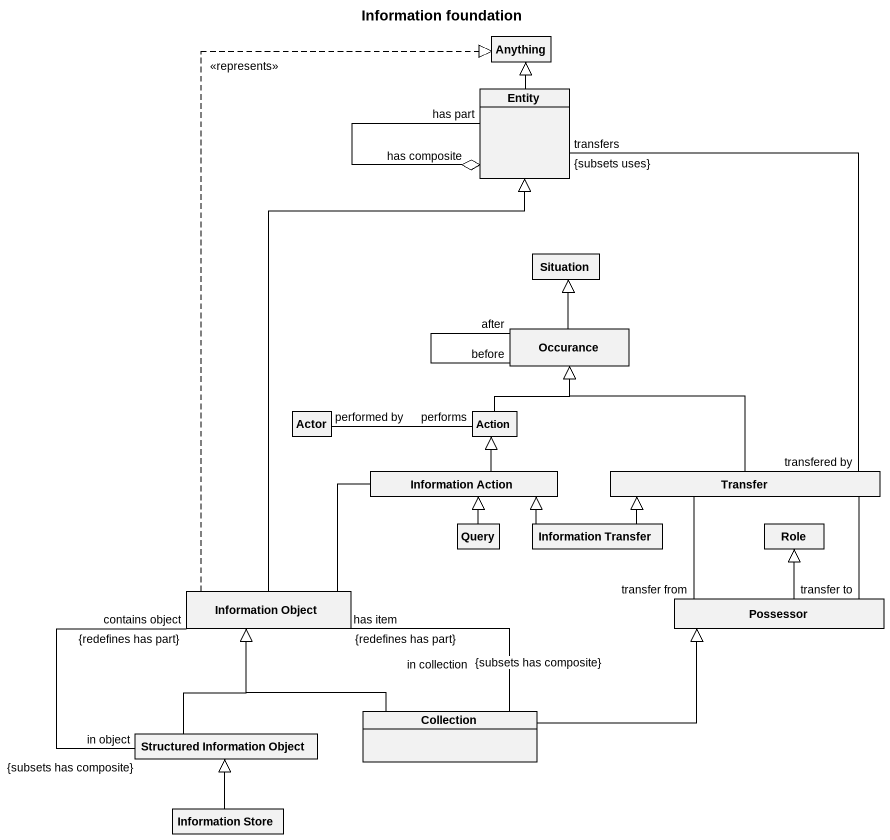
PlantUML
@startuml
title Information foundation
hide circle
hide empty members
class Anything
class "Entity" as Entity_
class Situation
class Occurance
class "Actor" as Actor_
class "Action" as Action_
class "Information Action" as Information_Action
class Transfer
class Query
class "Information Transfer" as Information_Transfer
class Role
class "Information Object" as Information_Object
class Possessor
class "Structured Information Object" as Structured_Information
class Collection
class "Information Store" as Information_Store
Entity_ -up-|> Anything
Entity_ "has composite" o-- "has part" Entity_
Occurance -up-|> Situation
Occurance "before" -- "after" Occurance
Actor_ "performed by" -right- "performs" Action_
Action_ -up-|> Occurance
Information_Action -up-|> Action_
Information_Action -- Information_Object
Transfer "transfered by" -up- "transfers\n{subsets uses}" Entity_
Transfer -up-|> Occurance
Transfer -- "transfer from" Possessor
Transfer -- "transfer to" Possessor
Query -up-|> Information_Action
Information_Transfer -left-|> Information_Action
Information_Transfer -right-|> Transfer
Information_Object .up.|> Anything : <<represents>>
Information_Object -up-|> Entity_
Possessor -up-|> Role
Structured_Information -up-|> Information_Object
Structured_Information "{subsets has composite}\nin object" -up- "contains object\n{redefines has part}" Information_Object
Collection -up-|> Information_Object
Collection "{subsets has composite}\nin collection" -up- "{redefines has part}\nhas item" Information_Object
Collection -right-|> Possessor
Information_Store -up-|> Structured_Information
@enduml
